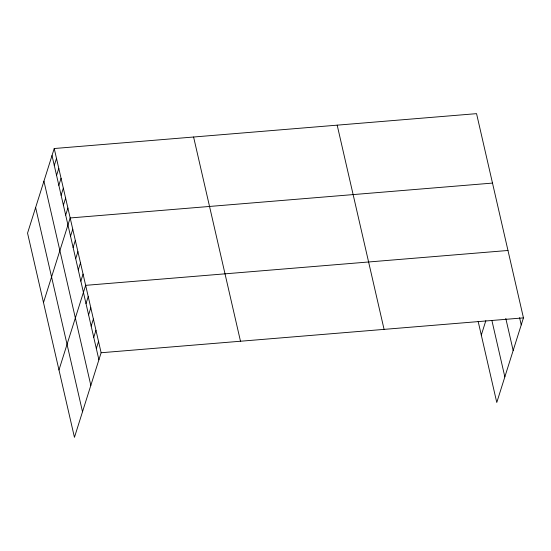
<?xml version="1.0" encoding="UTF-8"?>
<svg xmlns="http://www.w3.org/2000/svg" width="551" height="551" viewBox="0 0 551 551"><rect width="100%" height="100%" fill="white"/><g stroke="black" fill="none" stroke-linecap="round" stroke-linejoin="round"><path stroke-width="0.83" d="M54.225 148.522L27.55 233.128L74.447 437.349L101.122 352.743L54.225 148.522L476.553 113.651L523.45 317.872L496.775 402.478L478.165 321.447M54.28 165.486L56.505 158.44M56.56 175.404L58.785 168.365M58.84 185.329L61.058 178.283M61.12 195.247L63.337 188.201M63.393 205.165L65.617 198.119M65.672 215.083L67.897 208.037M43.495 302.568L70.17 217.962L492.498 183.084M70.528 236.234L72.753 229.188M73.111 247.468L75.329 240.422M75.687 258.701L77.911 251.655M78.27 269.935L80.487 262.889M80.845 281.162L83.07 274.123M58.971 369.962L85.646 285.349L507.974 250.478M86.004 303.629L88.229 296.583M88.587 314.862L90.805 307.816M91.163 326.096L93.388 319.05M93.746 337.322L95.964 330.283M96.322 348.556L98.546 341.51M481.298 335.084L485.837 320.689M101.122 352.743L523.45 317.872M519.572 317.693L521.232 324.911M505.79 318.416L513.16 350.512M491.947 320.716L504.847 376.884M337.184 125.16L384.081 329.381M193.594 137.013L240.491 341.234M52.008 155.568L98.904 359.789M43.935 181.162L90.832 385.383M35.622 207.534L82.519 411.755"/></g></svg>
